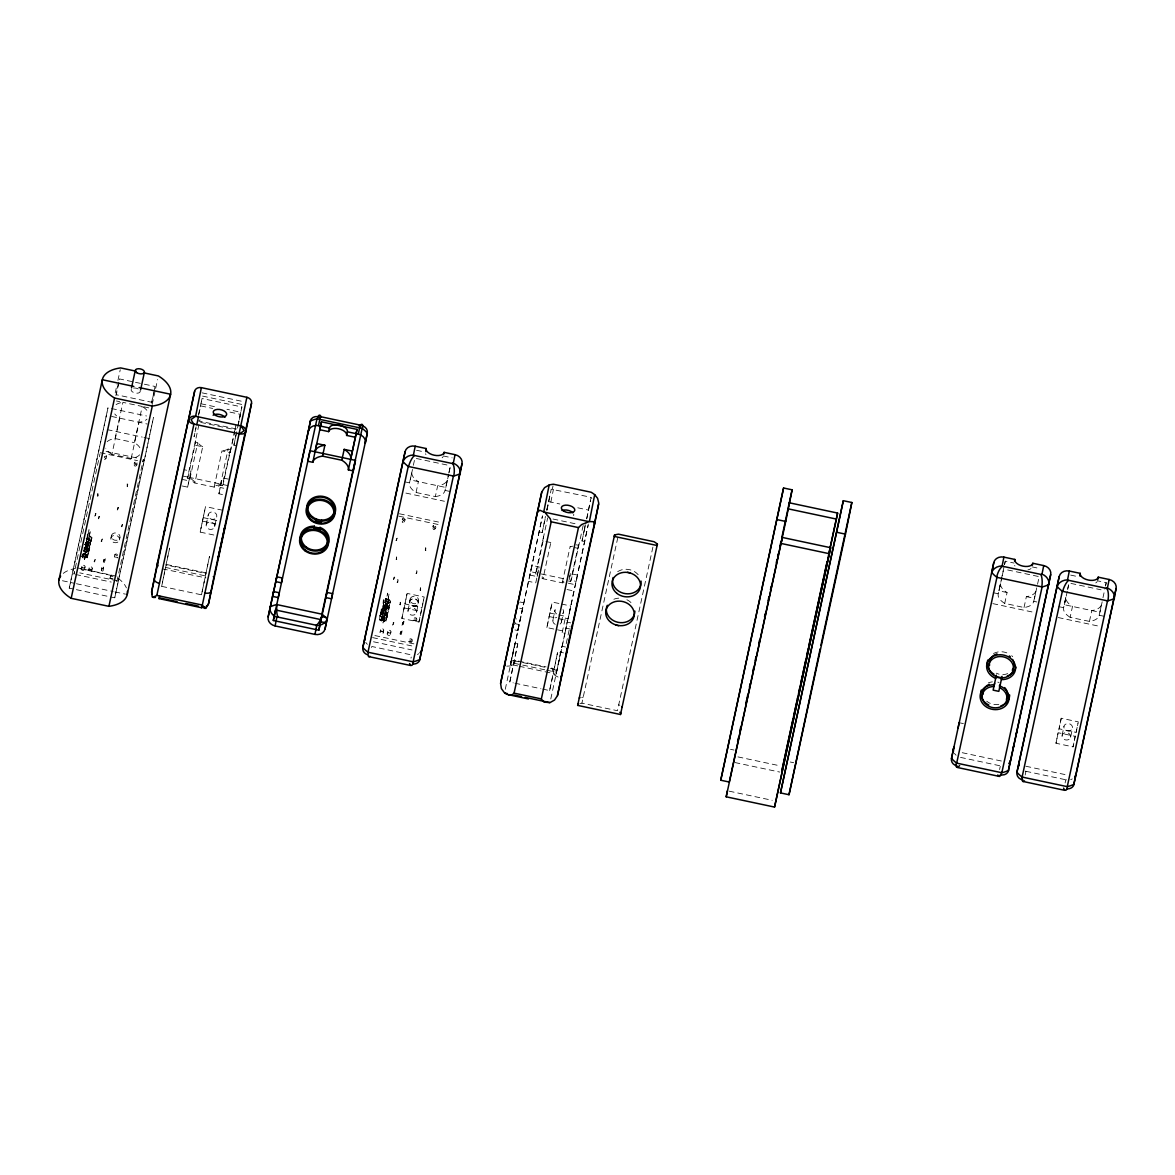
<?xml version="1.0" encoding="UTF-8"?>
<svg xmlns="http://www.w3.org/2000/svg" width="1175" height="1175" viewBox="0 0 1175 1175"><rect width="100%" height="100%" fill="white"/><g stroke="black" fill="none" stroke-linecap="round" stroke-linejoin="round"><path stroke-width="0.75" stroke-dasharray="5 3.75" d="M86.113 543.878C87.978 543.305 86.098 544.892 86.818 543.496M385.003 607.739C384.298 606.285 387.207 608.165 384.768 607.328A1.601 1.351 11.4 0 0 384.298 609.575L384.284 609.693M87.728 535.168C85.79 533.861 89.432 537.078 86.715 537.107M94.764 516.178C97.319 509.465 94.132 517.778 95.616 516.354M95.248 513.769L96.115 513.872M95.322 559.432C92.707 566.159 96.247 556.921 94.455 559.212M94.852 561.768L94 561.547M97.76 493.383C97.657 500.315 97.819 491.943 98.627 493.412M98.333 518.851C100.874 512.153 97.76 520.452 99.185 519.042M98.832 516.53L99.699 516.559M102.401 538.928C99.758 545.714 103.341 536.549 101.535 538.738M112.124 579.216L109.848 578.364L111.17 575.236M110.318 575.823L113.123 576.749M112.976 578.702L109.833 578.1M117.515 554.512C113.534 551.648 113.314 560.622 117.5 557.773M114.886 554.703L117.485 555.702M117.25 510.053C119.791 503.341 116.663 511.654 118.102 510.229M117.75 507.718L118.602 507.747M122.567 524.344C119.968 531.159 123.492 521.627 121.715 524.226M122.097 526.664L121.245 526.459M127.341 486.758C127.664 479.429 127.164 489.314 126.518 486.509M385.033 600.924C387.588 594.227 384.401 602.452 385.885 601.101M385.532 598.589L386.384 598.618M393.419 579.627C396.019 572.945 392.744 581.184 394.271 579.804M393.919 577.292L394.785 577.322M392.626 625.144C395.182 618.461 392.024 626.716 393.478 625.32M397.223 538.135C394.609 544.892 398.149 535.653 396.372 537.915M396.416 556.877C396.283 563.956 396.416 554.541 397.297 557.023M396.753 540.471L395.902 540.25M396.812 559.388L395.975 559.153M397.488 579.818C399.427 578.262 395.652 586.575 398.369 579.921M397.884 582.33L397.003 582.227M400.19 602.232C400.043 609.311 400.249 599.837 401.072 602.378M400.587 604.714L399.75 604.508M412.117 639.802C413.82 644.179 405.067 640.713 409.752 638.671C414.937 638.936 409.84 641.888 408.988 639.141M416.42 570.947C418.315 569.655 414.599 577.659 417.272 571.123M416.787 573.532L415.921 573.429M416.684 618.696C418.388 623.191 409.532 619.387 414.408 617.58C419.475 617.888 414.393 620.723 413.556 618.035M420.371 587.559C420.224 594.491 420.43 586.178 421.238 587.588M425.614 547.697C425.482 554.776 425.614 545.362 426.496 547.829M426.011 550.208L425.174 549.959M86.113 546.008C85.643 544.128 87.714 546.889 85.76 545.626M383.726 602.423L383.094 603.363L383.373 599.72L385.341 598.868L389.131 599.691L388.528 602.76L383.726 602.423L382.918 607.725L385.797 608.195L385.327 609.561L384.607 608.782M103.312 561.885L104.384 562.414L104.898 560.769L105.368 558.14L104.164 557.934L103.327 561.826L105.383 558.36M103.811 559.418L104.898 560.71M104.369 459.308C106.705 460.336 107.63 453.256 104.252 455.063M134.082 464.933C135.287 468.722 139.237 462.832 136.212 461.643C132.863 462.7 133.994 464.551 136.594 464.83M134.582 462.421L135.624 463.758L137.123 462.965M400.102 634.015L401.16 634.544L401.674 632.914L402.158 630.285L400.939 630.079L400.102 633.957L402.158 630.49M404.67 521.891C404.714 519.188 400.073 521.847 403.275 522.816C408.312 521.759 401.953 513.93 402.129 521.406M400.587 631.548L401.688 632.796M402.467 622.97L403.803 621.267L403.245 625.599L402.129 625.746L402.467 622.867L403.568 624.16M435.308 528.721C433.942 527.619 430.403 526.4 434.75 525.063C438.113 526.106 433.531 532.495 432.811 528.133M382.404 608.562L380.832 613.747L383.109 608.283L383.021 605.712M386.428 605.903L385.003 614.026L386.59 615.862L385.885 621.237L387.941 613.512L383.182 613.629L380.715 611.969L379.907 615.685L379.628 620.003L382.228 618.256L382.565 616.699L384.387 617.095L382.991 623L384.387 617.095M380.832 613.747L381.243 609.561L383.549 604.905L383.373 599.72M383.109 608.283L383.549 604.905L381.919 609.428M101.917 541.337L101.05 541.146M126.973 484.129L127.84 484.306M393.126 622.662L393.992 622.838M408.548 641.433L411.647 642.152M413.115 620.312L416.214 621.046M85.232 547.124L84.203 553.117L85.232 547.124L87.053 547.506L85.657 553.41L90.475 536.241L86.656 535.536M86.23 542.542L85.452 547.051L86.686 546.845C83.792 545.229 88.448 547.491 85.452 547.051L86.686 546.845L85.643 546.14L85.467 546.962L86.304 542.498L88.052 542.923L90.475 536.241L91.929 537.798L89.697 544.98L88.507 545.42L89.285 547.212L88.551 551.648L89.256 546.272M384.049 618.637L382.228 618.256L379.628 620.003L380.715 611.969L382.228 618.256L381.552 622.691L382.565 616.699M383.887 610.574L382.874 616.567L383.887 610.574L385.708 610.971L384.313 616.86L389.131 599.691L390.599 601.248L388.367 608.43L387.163 608.87L387.941 610.662L387.207 615.098L387.912 609.722M385.224 604.449L384.196 610.427L385.224 604.449L387.045 604.831L389.248 603.597L390.599 601.248L387.045 604.831L385.635 610.736M105.985 458.544L104.311 457.207M106.47 456.135L104.311 456.605M101.447 570.507C105.368 574.178 102.196 558.712 101.447 570.507L101.946 568.876L103.003 569.449M101.931 568.098L102.989 568.685L103.503 567.04M402.628 518.998L403.642 520.378L405.14 519.585M404.038 621.81L401.982 625.276M433.252 525.871L434.412 527.237L435.793 526.297M83.91 553.249L82.882 559.241L83.91 553.249L85.716 553.645L84.321 559.55L85.716 553.645M87.67 544.436L85.848 544.054L85.511 545.597L87.332 545.978L89.094 536.314M88.992 538.312L87.185 537.93L86.847 539.472L88.668 539.854L90.431 530.189L87.332 545.978M386.34 607.886L384.519 607.504L384.181 609.047L386.002 609.443L387.765 599.779L384.666 615.568L382.844 615.171L387.677 593.169L382.844 615.171M387.662 601.762L389.087 593.639L387.324 603.304L385.503 602.922L385.841 601.38L387.662 601.762L387.324 603.304M86.01 552.118L87.772 542.453L86.01 552.118L84.189 551.721L89.021 529.719L85.511 545.597M91.136 541.513L89.094 542.351L90.607 543.922L89.799 547.638L86.348 550.561L87.919 552.412L87.214 557.773L89.285 550.062L83.381 550.869M385.885 621.237L387.941 613.512L385.855 615.127L386.531 611.822L388.47 611.103L389.278 607.387L387.765 605.801L389.792 604.963M88.507 545.42L89.094 542.351M387.163 608.87L387.765 605.801M384.739 601.982L385.341 598.868M69.237 588.146L107.997 407.798L69.237 588.146L114.753 597.811L153.499 417.478L114.753 597.811M74.436 571.74L73.952 574.149L99.963 453.888M82.441 557.067L82.926 554.659M83.763 550.943L84.248 548.534M85.099 544.818L85.584 542.395M81.427 568.715L81.912 566.306M85.569 557.728A1.601 1.351 11.4 0 0 83.469 556.083A1.601 1.351 11.4 0 0 82.97 558.389A1.601 1.351 11.4 0 0 85.569 557.728L86.054 555.32M86.891 551.604A1.601 1.351 11.4 0 0 84.806 549.959A1.601 1.351 11.4 0 0 84.306 552.25A1.601 1.351 11.4 0 0 86.891 551.604L87.376 549.195M88.228 545.479L88.712 543.07M87.214 557.773L89.285 550.062L87.185 551.677L87.861 548.373M84.556 569.376L85.041 566.967A1.601 1.351 11.4 0 0 82.94 565.322A1.601 1.351 11.4 0 0 82.441 567.613A1.601 1.351 11.4 0 0 81.956 570.037A1.601 1.351 11.4 0 0 84.556 569.376A1.601 1.351 11.4 0 0 82.456 567.731A1.601 1.351 11.4 0 0 85.041 566.967M88.654 570.257L89.138 567.833M91.782 570.918A1.601 1.351 11.4 0 0 89.682 569.273A1.601 1.351 11.4 0 0 89.183 571.564A1.601 1.351 11.4 0 0 91.782 570.918L92.267 568.509A1.601 1.351 11.4 0 0 90.167 566.849A1.601 1.351 11.4 0 0 89.667 569.155A1.601 1.351 11.4 0 0 92.267 568.509M110.935 538.077L111.419 535.668M119.453 539.927A4.362 3.701 11.4 0 0 113.74 535.433A4.362 3.701 11.4 0 0 112.374 541.704A4.362 3.701 11.4 0 0 119.453 539.927L119.938 537.518A4.362 3.701 11.4 0 0 114.225 533.024A4.362 3.701 11.4 0 0 112.859 539.296A4.362 3.701 11.4 0 0 119.938 537.518M144.393 384.21L155.056 386.472L151.869 402.291L116.31 394.741L119.498 378.923L133.715 381.948M142.851 461.775L143.335 459.366L116.545 583.197L117.03 580.788L79.753 572.871M201.483 594.814L209.458 556.553L201.483 594.814L161.665 586.354L165.249 568.553M196.078 426.833L194.066 436.762L195.975 427.994M198.928 414.158L200.587 405.874L212.704 408.459M201.336 402.012L202.041 398.501L241.859 406.961L240.802 412.234L226.951 409.297M182.287 485.995L187.618 487.14L190.982 471.175L183.873 469.662M189.469 478.71L190.982 471.175M213.821 535.007L200.176 532.099L205.522 506.616L222.589 510.229M200.176 532.099L205.522 506.616M206.198 524.828L208.225 514.753M222.472 494.543L218.917 493.779L220.18 487.478L227.289 488.991M220.753 485.348L222.281 477.828L229.389 479.327M214.731 526.635A4.362 3.701 11.4 0 0 209.003 522.141A4.362 3.701 11.4 0 0 207.652 528.412A4.362 3.701 11.4 0 0 214.731 526.635L216.758 516.574A4.362 3.701 11.4 0 0 211.03 512.08A4.362 3.701 11.4 0 0 209.679 518.337A4.362 3.701 11.4 0 0 216.758 516.574M214.144 487.096L221.987 450.892L230.124 452.625L230.976 448.395A18.168 9.606 12.2 0 1 230.3 449.526L222.457 485.716L220.298 485.26A18.168 9.606 12.2 0 1 214.144 487.096L194.859 482.998A18.168 9.606 12.2 0 1 189.924 478.798L187.765 478.343A18.168 9.606 12.2 0 1 187.648 477.05L200 419.681M236.733 445.824L233.898 445.222L236.234 433.648M238.07 425.923L240.405 414.334L228.288 411.764M371.608 647.543L371.829 646.485L411.647 654.945A8.724 7.402 11.4 0 0 412.425 655.077M382.228 618.256L380.436 615.612L382.037 614.319L382.712 611.015L381.243 609.561M381.097 620.518L381.596 618.109M382.433 614.393L382.918 611.984M383.755 608.268L384.24 605.859M380.098 632.165L380.582 629.756M384.225 621.193A1.601 1.351 11.4 0 0 382.139 619.533A1.601 1.351 11.4 0 0 381.64 621.839A1.601 1.351 11.4 0 0 384.225 621.193L384.724 618.77A1.601 1.351 11.4 0 0 382.624 617.125A1.601 1.351 11.4 0 0 382.125 619.431A1.601 1.351 11.4 0 0 384.724 618.77M385.562 615.054L386.046 612.645A1.601 1.351 11.4 0 0 383.946 611A1.601 1.351 11.4 0 0 383.447 613.291A1.601 1.351 11.4 0 0 382.962 615.715A1.601 1.351 11.4 0 0 385.562 615.054A1.601 1.351 11.4 0 0 383.461 613.409A1.601 1.351 11.4 0 0 386.046 612.645M384.622 609.913L385.341 610.31L384.107 610.501L385.356 610.295L384.313 609.59A1.601 1.351 11.4 0 0 386.883 608.929L387.368 606.52A1.601 1.351 11.4 0 0 385.282 604.875A1.601 1.351 11.4 0 0 384.783 607.167A1.601 1.351 11.4 0 0 387.368 606.52M383.226 632.826A1.601 1.351 11.4 0 0 381.126 631.181A1.601 1.351 11.4 0 0 380.627 633.487A1.601 1.351 11.4 0 0 383.226 632.826L383.711 630.417A1.601 1.351 11.4 0 0 381.611 628.772A1.601 1.351 11.4 0 0 381.111 631.078A1.601 1.351 11.4 0 0 383.711 630.417M387.309 633.707L387.809 631.298M390.438 634.368L390.937 631.959A1.601 1.351 11.4 0 0 388.837 630.314A1.601 1.351 11.4 0 0 388.337 632.605A1.601 1.351 11.4 0 0 387.853 635.014A1.601 1.351 11.4 0 0 390.438 634.368A1.601 1.351 11.4 0 0 388.352 632.723A1.601 1.351 11.4 0 0 390.937 631.959M421.37 610.794L418.932 622.045L401.865 618.432L407.123 593.404L424.19 597.032L422.075 607.578L405.008 603.95L407.123 593.404M408.004 610.589L409.825 601.556M418.124 603.377A4.362 3.701 11.4 0 0 412.396 598.883A4.362 3.701 11.4 0 0 411.044 605.154A4.362 3.701 11.4 0 0 418.124 603.377L418.608 600.968A4.362 3.701 11.4 0 0 412.88 596.474A4.362 3.701 11.4 0 0 411.529 602.746A4.362 3.701 11.4 0 0 418.608 600.968M416.538 612.395A4.362 3.701 11.4 0 0 410.824 607.901A4.362 3.701 11.4 0 0 409.458 614.173A4.362 3.701 11.4 0 0 416.538 612.395L418.359 603.363A4.362 3.701 11.4 0 0 412.645 598.868A4.362 3.701 11.4 0 0 411.279 605.14A4.362 3.701 11.4 0 0 418.359 603.363M411 658.132L411.221 657.075M416.053 492.487L418.403 481.633A18.168 9.606 12.2 0 1 411.867 471.998L410.266 479.914L445.824 487.463L447.411 479.547A18.168 9.606 12.2 0 1 437.688 485.73L435.337 496.584L416.053 492.487A18.168 9.606 12.2 0 1 409.502 482.852L404.538 481.794M418.932 622.045L424.19 597.032M505.265 689.299L542.483 515.869L530.733 571.726L535.785 572.798A18.168 9.606 12.2 0 0 535.903 574.09L538.062 574.56M544.745 669.779L510.728 662.553L511.022 661.128A34.898 18.433 12.2 0 1 515.223 660.365L546.096 666.915M513.446 665.226L510.611 664.609L514.914 643.239L517.764 643.856L509.788 682.117L513.255 682.851M514.929 629.932L517.764 630.534L518.983 624.512L515.384 623.749L516.471 618.726M520.084 602.026L523.683 602.79L522.478 608.812L519.629 608.209M510.611 664.609L532.011 565.41L539.119 566.923L537.151 576.455M530.733 571.726L532.011 565.41M509.788 682.117L517.764 643.856M539.354 531.908L542.204 532.51L545.45 516.413M547.021 510.082L551.222 489.211L590.085 497.069L591.892 498.229M542.703 540.823L543.628 536.608A18.168 9.606 12.2 0 0 543.746 537.9L535.903 574.09M550.855 502.077L553.44 489.285M556.113 674.288L560.431 652.918L557.582 652.316L553.278 673.686L556.113 674.288L564.999 633.266L562.164 632.664L562.517 630.872L546.874 627.553L552.235 602.055L558.962 603.48M546.874 627.553L552.235 602.055M552.896 620.283L554.938 610.207M569.126 579.877L570.081 575.148M561.43 622.089L563.471 612.013M542.688 689.093L549.606 690.577L557.582 652.316M558.698 614.922L565.66 616.39L565.293 618.182L568.142 618.784L588.117 525.475M584.871 541.572L582.022 540.97L585.268 524.873M586.839 518.542L591.04 497.671M550.781 698.978L588.337 524.006M564.999 633.266L567.584 620.459L557.493 618.314M568.142 618.784L570.727 605.992L560.637 603.847M1007.078 592.538L998.956 590.819L1000.542 582.903A18.168 9.606 12.2 0 0 1007.078 592.538L1004.728 603.407L1024.027 607.504A18.168 9.606 12.2 0 0 1033.75 601.321L1038.729 602.378M1004.61 564.352L1005.257 561.195L1014.04 563.06M999.587 769.581L1000.233 766.379M1025.173 775.03L1025.937 771.299A8.724 7.402 11.4 0 1 1025.173 771.108M1089.445 621.413L1091.795 610.559A18.168 9.606 12.2 0 0 1101.518 604.376L1099.932 612.293L1064.374 604.728L1065.96 596.827A18.168 9.606 12.2 0 0 1072.496 606.462L1070.146 617.316L1089.445 621.413A18.168 9.606 12.2 0 0 1099.168 615.245L1104.148 616.302M1055.973 743.246L1058.102 732.715L1075.169 736.328L1073.039 746.874L1055.973 743.246L1061.231 718.233L1078.297 721.861L1073.039 746.874M1061.231 718.233L1059.101 728.779L1076.168 732.407L1077.945 723.609M1062.112 735.418L1063.933 726.37M1070.645 737.224A4.362 3.701 11.4 0 0 1064.917 732.73A4.362 3.701 11.4 0 0 1063.566 739.002A4.362 3.701 11.4 0 0 1070.645 737.224L1072.467 728.192A4.362 3.701 11.4 0 0 1066.738 723.697A4.362 3.701 11.4 0 0 1065.387 729.969A4.362 3.701 11.4 0 0 1072.467 728.192M1065.108 782.961L1065.754 779.759A8.724 7.402 11.4 0 0 1066.533 779.906M1105.587 585.826L1106.218 582.668L1097.435 580.803M88.478 553.778L86.539 554.497L85.878 557.64L82.074 556.877L82.72 553.778M86.539 554.497L85.878 557.64L86.891 557.2M385.547 620.664L380.744 620.327L381.376 617.227L379.907 615.685M115.209 392.949L117.148 384.005M117.926 380.436L120.247 369.699M115.884 395.623L118.778 382.257M85.775 545.523L85.995 544.51L87.141 544.745L86.656 546.096L85.79 545.832M87.493 543.129L86.392 543.276M107.116 441.712A18.168 9.606 12.2 0 1 115.077 438.554L122.92 402.364L142.219 406.462L134.376 442.652A18.168 9.606 12.2 0 1 140.706 449.423M139.605 454.843A18.168 9.606 12.2 0 1 131.189 458.47L111.889 454.373L119.732 418.183A18.168 9.606 12.2 0 1 114.783 413.967M131.189 458.47L139.032 422.28A18.168 9.606 12.2 0 0 146.993 419.137M151.428 403.187L155.056 386.472M152.177 404.538L155.276 390.232M155.658 388.455L157.597 379.51M198.384 415.392L202.041 398.501M161.665 586.354L169.626 548.093L165.969 564.984L205.787 573.444M187.765 478.343L195.608 442.153A18.168 9.606 12.2 0 1 195.491 440.845L194.565 445.075L202.702 446.794L194.859 482.998M187.618 487.14L189.718 477.476L221.003 484.129M189.924 478.798L197.767 442.608L195.608 442.153M220.298 485.26L228.141 449.056L230.3 449.526M218.917 493.779L222.281 477.828M222.457 485.716A18.168 9.606 12.2 0 0 223.059 484.57L235.94 425.468L235.088 429.697L199.53 422.148M230.124 452.625L234.706 431.475M237.879 425.747L241.859 406.961M233.898 445.222L240.405 414.334M409.502 482.852L413.159 466.548M413.306 465.315L414.966 458.191L446.97 464.992M384.445 608.973L384.666 607.96M385.136 606.359L386.149 606.579M385.503 609.047L384.504 608.679L385.15 609.502M384.666 615.568L386.531 611.822M401.865 618.432L405.008 603.95M435.337 496.584A18.168 9.606 12.2 0 0 445.061 490.416L448.498 474.538M448.865 472.864L450.319 466.196M445.824 487.463L448.718 474.098M449.085 472.423L450.524 465.741M510.728 662.553L514.914 643.239M517.764 630.534L523.683 602.79M546.874 509.451L550.164 494.249M546.816 510.405L548.725 501.637L559.829 503.987M542.204 532.51L545.244 518.469M506.733 666.181L509.979 665.946A34.898 18.433 12.2 0 1 514.18 665.182L515.223 660.365M552.338 489.05L553.043 485.833M535.785 572.798L547.668 517.896M537.372 574.972L539.119 566.923M536.799 578.056L535.756 582.888L528.647 581.375M564.015 582.565A18.168 9.606 12.2 0 1 562.282 582.844L542.982 578.746L550.825 542.556A18.168 9.606 12.2 0 1 549.342 541.587M562.282 582.844L570.125 546.654A18.168 9.606 12.2 0 0 572.695 546.184M569.713 576.793L570.404 573.576M568.421 581.008L570.58 581.463L578.423 545.273A18.168 9.606 12.2 0 0 579.04 544.128L578.247 548.373L570.125 546.654M570.58 581.463A18.168 9.606 12.2 0 0 571.197 580.318L583.696 522.978M558.081 677.064L555.599 675.713A34.898 18.433 12.2 0 0 551.912 673.202L552.97 668.384L547.814 667.283M584.357 529.396L585.121 525.886M586.633 518.865L590.511 500.3M549.606 690.577L553.278 673.686M562.164 632.664L565.66 616.39M582.022 540.97L586.207 521.671M566.232 643.562L569.963 626.319M580.142 703.472A33.179 17.537 12.2 0 1 581.919 703.164L618.153 535.962M652.903 547.095L617.448 710.713L581.919 703.164M1004.728 603.407A18.168 9.606 12.2 0 1 998.192 593.772L1004.17 566.203M1004.522 564.529L1005.257 561.195M998.956 590.819L1001.849 577.454M1002.216 575.779L1003.656 569.097M1024.027 607.504L1026.377 596.636A18.168 9.606 12.2 0 0 1036.1 590.467L1034.514 598.369L1026.377 596.636M1033.75 601.321L1039.214 576.661L1007.21 569.86M1070.146 617.316A18.168 9.606 12.2 0 1 1063.61 607.681L1065.96 596.827M1067.781 588.469L1068.501 585.135M1064.374 604.728L1067.267 591.377M1067.634 589.703L1069.074 583.02L1101.078 589.821M1099.168 615.245L1102.826 598.927M1102.973 597.693L1105.146 587.676M1105.499 586.002L1106.218 582.668M84.189 551.721L86.362 541.969M409.59 601.527L410.09 599.118M86.979 547.286L88.052 542.923M114.416 556.994L117.515 557.332M91.929 537.798L89.697 544.98L91.929 537.798L88.375 541.381L86.553 540.999M389.454 604.714L388.367 608.43L390.599 601.248M88.551 551.648L89.799 547.638M387.207 615.098L388.47 611.103M97.275 495.791L98.142 495.821M419.886 589.982L420.753 589.997M89.285 547.212L90.607 543.922M387.941 610.662L389.278 607.387M86.656 545.978L85.848 545.229L86.48 546.052M387.045 604.831L388.528 602.76M80.972 556.539L83.572 554.806L85.393 555.188M383.182 613.629L382.037 614.319L382.712 611.015L383.182 613.629L381.067 614.687M88.375 541.381L90.578 540.148L90.798 541.264M87.244 551.442L88.213 551.075M385.899 614.892L386.869 614.525M387.133 617.227L381.376 617.227M384.137 610.413L385.121 610.251M84.262 544.275L87.141 544.745M382.918 607.725L385.679 608.738M86.069 538.532L89.873 539.31M1032.032 566.879L1039.053 568.377M1070.675 575.104L1077.695 576.602M202.071 392.847L244.092 401.762M202.57 396.093L242.388 404.553M135.492 382.316L142.616 383.828M200.984 403.774L214.834 406.712M416.567 450.289L423.587 451.773M443.342 455.973L452.125 457.839M116.413 400.983L119.674 401.674M143.849 406.814L150.341 408.195M197.327 420.665L237.144 429.125M993.213 592.714L998.192 593.772M1058.631 606.623L1063.61 607.681M111.493 408.548L146.508 415.979M577.777 507.806L588.543 510.097M992.846 603.627L1034.852 612.542M111.61 416.449L147.154 424.013M1058.264 617.551L1098.522 626.099M445.061 490.416L450.04 491.473M552.999 519.027L577.88 524.314M107.248 429.639L142.248 437.071M143.996 437.452L149.254 438.554M405.904 493.089L444.414 501.27M115.077 438.554L134.376 442.652M576.264 544.818L578.423 545.273M545.949 541.513L550.825 542.556M106.073 451.45L138.018 458.235M399.412 513.769L440.228 522.434M100.257 452.728L137.519 460.644M398.913 516.178L439.744 524.843M182.61 475.978L187.648 477.05M223.059 484.57L228.112 485.642M181.787 479.312L188.896 480.825M572.181 573.943L577.512 575.089L576.249 581.39L571.197 580.318M541.322 573.973L565.66 579.143M529.91 575.06L535.242 576.191M568.318 583.226L575.427 584.739M567.04 589.527L574.149 591.04M203.304 517.632L220.371 521.245M202.394 521.083L217.742 524.344M550.018 613.071L556.965 614.554M549.092 616.537L555.819 617.962M570.712 622.882L567.114 622.104L565.895 628.14L570.154 629.036M959.138 722.698L963.397 723.609M403.994 607.886L421.061 611.514M384.886 605.992L386.707 606.373M565.483 646.999L561.885 646.235L560.666 652.272L563.515 652.874M166.718 564.529L206.976 573.077M84.894 548.666L86.715 549.063M383.564 612.116L385.385 612.513M165.455 567.408L205.272 575.867M162.473 568.862L205.933 577.909M962.222 752.705L1002.481 761.253M1025.878 766.247L1067.899 775.177M76.992 567.789L118.998 576.719M514.107 660.732L548.725 668.09M550.458 668.457L553.924 669.192M80.678 568.92L113.27 575.838M960.518 757.39L1000.336 765.85M1025.937 771.299L1065.754 779.759M546.478 670.147L556.245 672.217L556.524 670.793A34.898 18.433 12.2 0 0 552.97 668.384M374.869 635.558L413.923 643.856M514.18 665.182L517.617 665.917M519.335 666.284L551.912 673.202M75.729 574.516L111.214 582.066M372.607 637.599L413.438 646.265M373.532 641.785L412.043 649.966M62.451 580.744L74.701 583.358M76.448 583.725L113.211 591.539M114.959 591.906L125.461 594.139M514.988 683.218L540.955 688.726M730.527 749.312L733.949 750.047M790.261 762.002L793.683 762.737M737.973 756.906L779.157 765.645M734.962 762.546L779.73 772.063M729.19 791.172L772.181 800.293M83.983 554.057L86.509 554.615M381.361 613.365L382.095 614.084M380.024 619.489L380.759 620.209M84.057 547.565L84.527 550.179M386.59 615.862L386.678 616.846M87.919 552.412L88.022 553.396M384.915 607.798L384.901 607.299A1.601 1.351 11.4 0 1 386.883 608.929M1031.033 568.494A9.194 4.862 12.2 0 1 1027.949 569.875M1014.98 565.983A9.194 4.862 12.2 0 1 1014.598 565.454M956.098 755.217A8.724 7.402 11.4 0 1 954.467 753.307M993.492 653.491A14.541 12.338 11.4 0 1 1008.121 653.388M1011.675 655.709A14.541 12.338 11.4 0 1 1012.688 656.693M988.263 682.925A14.541 12.338 11.4 0 1 992.39 681.867M997.81 682.132A14.541 12.338 11.4 0 1 999.073 682.455M998.853 704.339A12.47 10.59 11.4 0 1 986.692 701.196M1007.695 673.613A12.47 10.59 11.4 0 1 996.224 673.172M1097.156 581.566A9.194 4.862 12.2 0 1 1095.761 582.918M1072.246 778.922A8.724 7.402 11.4 0 1 1070.675 779.583M443.048 456.737A9.194 4.862 12.2 0 1 442.123 457.78M425.952 454.607A9.194 4.862 12.2 0 1 425.512 453.756M418.858 653.667A8.724 7.402 11.4 0 1 417.375 654.46M367.408 644.311A8.724 7.402 11.4 0 1 365.777 642.402M220.562 484.056A18.168 9.606 12.2 0 1 214.408 485.892M195.123 481.794A18.168 9.606 12.2 0 1 190.188 477.593M228.141 449.056A18.168 9.606 12.2 0 1 221.987 450.892M202.702 446.794A18.168 9.606 12.2 0 1 197.767 442.608M83.689 553.763A1.601 1.351 11.4 0 1 85.937 554.497A1.601 1.351 11.4 0 1 85.011 556.304A1.601 1.351 11.4 0 1 82.94 555.232M85.158 547.579A1.601 1.351 11.4 0 1 87.405 548.901A1.601 1.351 11.4 0 1 85.276 550.12A1.601 1.351 11.4 0 1 84.644 547.888M86.642 541.411A1.601 1.351 11.4 0 1 88.742 542.762A1.601 1.351 11.4 0 1 86.759 544.04A1.601 1.351 11.4 0 1 85.775 541.969M85.217 544.495A1.601 1.351 11.4 0 1 87.655 544.128A1.601 1.351 11.4 0 1 87.626 546.287A1.601 1.351 11.4 0 1 85.202 545.611M140.089 390.614A4.656 2.453 12.2 0 1 135.639 393.096A4.656 2.453 12.2 0 1 131.292 389.219M133.597 388.058A4.656 2.453 12.2 0 1 138.209 388.91M116.09 404.626A18.168 9.606 12.2 0 1 121.906 402.511M143.086 407.005A18.168 9.606 12.2 0 1 148.314 412.601M111.889 454.373A18.168 9.606 12.2 0 1 105.809 448.233M63.244 573.385A34.898 18.433 12.2 0 1 75.332 568.48M118.176 578.335A34.898 18.433 12.2 0 1 126.386 587.867M581.698 697.407A33.179 17.537 12.2 0 1 583.226 697.142M618.755 704.692A33.179 17.537 12.2 0 1 619.842 705.411M613.879 599.235A14.35 12.191 11.4 0 1 620.635 598.163M626.877 599.749A14.35 12.191 11.4 0 1 632.268 603.994M617.683 571.652A14.35 12.191 11.4 0 1 639.303 576.249M542.982 578.746A18.168 9.606 12.2 0 1 541.851 578.027M563.853 581.434A18.168 9.606 12.2 0 1 562.546 581.64M543.247 577.542A18.168 9.606 12.2 0 1 542.116 576.822M573.679 514.151A6.859 3.628 12.2 0 1 573.606 515.619M560.974 619.607A4.362 3.701 11.4 0 1 559.623 624.38M555.232 624.41A4.362 3.701 11.4 0 1 556.744 617.448M563.001 609.531A4.362 3.701 11.4 0 1 562.634 613.57M556.539 613.908A4.362 3.701 11.4 0 1 557.934 607.475M385.165 618.065L384.548 621.09L385.194 617.947"/><path stroke-width="1.5" d="M543.908 512.05L589.057 521.641L581.654 524.549L578.467 527.59L551.192 521.788L550.238 518.733L546.272 514.092M578.467 527.59L541.337 698.993L543.996 702.092L549.856 702.606L525.078 697.348M152.251 597.091L151.648 591.774L157.523 562.575L194.639 391.26A5.816 4.935 11.4 0 1 201.38 387.647L246.882 397.312L201.748 607.769L159.095 598.604L159.242 597.84L177.014 601.615M201.748 607.739L201.909 606.902A5.816 4.935 11.4 0 0 204.641 606.917M507.306 694.396L507.365 693.588L504.707 693.015A14.085 11.251 -78.6 0 0 507.203 694.381L508.437 694.704M594.697 494.66L597.576 498.317L598.751 503.062L594.609 524.153L593.639 521.7L589.395 521.568L594.697 494.66A34.898 18.433 12.2 0 0 591.128 492.237L553.396 484.218A34.898 18.433 12.2 0 0 549.18 484.981L544.583 487.625L541.778 491.958L500.594 683.38L501.387 688.609L504.545 692.898M163.957 533.567L165.161 527.546M168.657 511.859L169.876 505.837M194.639 391.26L151.751 591.201A5.816 4.935 11.4 0 0 152.104 594.036M201.38 387.647L195.608 416.273A5.816 4.935 11.4 0 0 188.867 419.886A5.816 3.07 12.2 0 0 193.948 424.102L239.465 433.781A5.816 3.07 12.2 0 0 245.751 431.974L251.523 403.348A5.816 4.935 11.4 0 0 246.882 397.312M214.07 576.367L208.518 603.774L205.831 608.444M219.446 551.692L218.227 557.728L224.675 527.575L223.749 532.084M268.15 616.875L310.42 421.105A34.898 18.433 12.2 0 1 317 418.785L362.164 428.376A34.898 18.433 12.2 0 1 367.305 433.178L365.293 443.181A8.724 7.402 11.4 0 0 358.331 434.118L347.418 431.812A9.194 4.862 12.2 0 0 339.384 425.13A9.194 4.862 12.2 0 0 329.426 427.979L318.513 425.658A8.724 7.402 11.4 0 0 308.408 431.093L268.15 616.875A8.724 7.402 11.4 0 0 275.112 625.937L314.944 634.397A8.724 7.402 11.4 0 0 325.034 628.963L367.305 433.178A8.886 7.358 -25 0 0 360.064 425.512A26.173 13.836 12.2 0 0 359.315 424.909L321.157 416.802A26.173 13.836 12.2 0 0 320.232 417.14L318.513 425.658M308.408 431.093L310.42 421.105M355.452 460.38L353.337 470.925L348.358 469.868A18.168 9.606 12.2 0 0 341.822 460.233L322.523 456.135A18.168 9.606 12.2 0 0 312.8 462.304L307.821 461.246L309.95 450.715L355.452 460.38L318.836 630.167L273.32 620.503L275.449 609.957L320.951 619.622M275.112 625.937L276.83 617.404A26.173 13.836 12.2 0 1 277.77 617.066L315.928 625.173A26.173 13.836 12.2 0 1 316.662 625.864L314.944 634.397M355.408 437.291L357.009 429.389L321.451 421.825L319.85 429.742L328.633 431.607A9.194 4.862 12.2 0 1 338.591 428.758A9.194 4.862 12.2 0 1 346.625 435.426L355.408 437.291L348.358 469.868M313.857 528.691L314.063 527.722A14.541 12.338 11.4 0 1 319.762 528.926L319.541 529.896A13.395 11.368 11.4 0 0 313.857 528.691L314.371 526.209A14.541 12.338 11.4 0 0 301.387 542.85A14.541 12.338 11.4 0 0 325.005 547.858A14.541 12.338 11.4 0 0 320.055 527.413L319.85 528.383M315.458 521.318L315.957 518.895L315.752 519.82A14.541 12.338 11.4 0 1 310.802 499.375A14.541 12.338 11.4 0 1 334.434 504.398A14.541 12.338 11.4 0 1 321.451 521.024L321.642 520.114L321.142 522.537A14.541 12.338 11.4 0 1 315.458 521.318L315.649 520.408A13.454 11.427 11.4 0 0 321.348 521.612L321.142 522.537M319.541 529.896L320.055 527.413M357.009 429.389L350.708 459.014A18.168 9.606 12.2 0 0 344.172 449.364L341.822 460.233M318.836 630.167L321.671 616.537L327.355 617.756L325.034 628.963M358.331 434.118L360.049 425.6M405.111 451.641L362.855 647.425A34.898 18.433 12.2 0 0 367.995 652.228L413.145 661.819A34.898 18.433 12.2 0 0 419.739 659.498L462.01 463.728A8.724 7.402 11.4 0 0 455.033 454.666L444.121 452.346A9.194 4.862 12.2 0 1 434.163 455.21A9.194 4.862 12.2 0 1 426.128 448.527L415.216 446.206A8.724 7.402 11.4 0 0 405.111 451.641L362.855 647.425A8.886 7.358 -25 0 0 367.158 654.607M415.216 446.206L413.497 454.725A26.173 13.836 12.2 0 0 414.232 455.43L452.39 463.538A26.173 13.836 12.2 0 0 453.315 463.185L455.033 454.666M419.739 659.498L462.01 463.728M500.594 683.38L541.748 492.046M512.08 629.33L512.99 624.792L514.004 624.307M549.18 484.981L543.746 511.933L539.824 510.229L537.739 511.992M550.047 702.562L554.527 700.05L557.435 695.703L572.284 624.571M566.35 653.476L566.952 648.571M594.609 524.109L557.493 695.468M598.648 504.134L572.886 623.044M577.659 705.397L614.554 534.992A33.179 17.537 12.2 0 1 618.535 534.17L654.064 541.719A33.179 17.537 12.2 0 1 657.398 544.084L620.503 714.503L577.659 705.397L577.938 703.972A33.179 17.537 12.2 0 1 578.673 703.796M614.554 534.992L614.275 536.417L657.119 545.508L657.398 544.084M620.503 714.503L620.782 713.078A33.179 17.537 12.2 0 0 619.798 712.314M720.745 780.229L783.578 488.007L792.112 489.813L785.737 521.45L729.278 782.036L720.745 780.229L783.578 488.007M726.194 796.812L782.286 537.43L830.652 547.712L774.545 807.078L726.194 796.812L727.398 790.79M782.286 537.43L781.081 543.452L829.433 553.733M781.874 537.357L789.277 502.782L837.628 513.064L827.92 558.331M774.545 807.078L830.652 547.712M781.83 770.932L782.741 766.408M780.479 792.919L843.312 500.697L851.846 502.503L845.471 534.14L789.013 794.726L780.479 792.919L843.312 500.697M789.013 794.726L820.135 648.864M951.53 758.33L993.8 562.546A8.724 7.402 11.4 0 1 1003.905 557.126L1014.818 559.432A9.194 4.862 12.2 0 0 1022.852 566.115A9.194 4.862 12.2 0 0 1032.81 563.266L1043.723 565.586A8.724 7.402 11.4 0 1 1050.685 574.634L1008.429 770.418A34.898 18.433 12.2 0 1 1001.834 772.739L956.685 763.133A34.898 18.433 12.2 0 1 951.53 758.33L953.909 746.83M958.095 727.868L959.138 722.698M1048.673 584.621A34.898 18.433 12.2 0 1 1042.093 586.942L996.929 577.351A34.898 18.433 12.2 0 1 991.788 572.533L993.8 562.546M1003.905 557.126L1002.187 565.645A26.173 13.836 12.2 0 0 1002.907 566.335L1041.079 574.443A26.173 13.836 12.2 0 0 1042.005 574.105L1043.723 565.586M994.226 685.025L993.918 686.523A12.47 10.59 11.4 0 0 983.269 700.917A12.47 10.59 11.4 0 0 1003.377 705.176A12.47 10.59 11.4 0 0 999.617 687.727L999.91 686.229A12.47 10.59 11.4 0 0 999.249 685.965M994.608 683.277L994.3 684.775A14.541 12.338 11.4 0 0 981.316 701.416A14.541 12.338 11.4 0 0 1004.933 706.439A14.541 12.338 11.4 0 0 999.984 685.994L1000.292 684.482M996.371 675.14L996.062 676.653A12.47 10.59 11.4 0 1 992.302 659.204A12.47 10.59 11.4 0 1 1012.409 663.464A12.47 10.59 11.4 0 1 1001.746 677.857L1002.055 676.345M1008.429 770.418L1050.685 574.634M1012.982 749.151L1013.966 744.318M1016.184 734.39L1017.153 729.543M1059.218 576.47L1016.948 772.239A34.898 18.433 12.2 0 0 1022.103 777.057L1067.253 786.648A34.898 18.433 12.2 0 0 1073.847 784.327L1116.103 588.543A8.724 7.402 11.4 0 0 1109.141 579.495L1098.228 577.175A9.194 4.862 12.2 0 1 1088.27 580.039A9.194 4.862 12.2 0 1 1080.236 573.356L1069.323 571.035A8.724 7.402 11.4 0 0 1059.218 576.47L1016.948 772.239A8.886 7.358 -25 0 0 1022.823 779.818M1069.323 571.035L1067.605 579.554A26.173 13.836 12.2 0 0 1068.325 580.259L1106.483 588.367A26.173 13.836 12.2 0 0 1107.423 588.014L1109.141 579.495M1073.847 784.327L1116.103 588.543M198.325 417.507L196.798 424.704M546.39 513.548L546.36 513.651A14.085 5.64 53.9 0 0 543.834 511.624M551.192 521.788L514.062 693.177L512.212 694.719L508.628 694.748M504.633 663.39L505.265 665.652M58.941 580.009L102.328 379.731L133.833 386.428M127.341 591.348A34.898 18.433 12.2 0 1 108.908 606.329L71.176 598.31L114.562 398.046A34.898 18.433 12.2 0 1 120.628 367.922L136.065 371.197M131.512 387.882L135.316 370.345M140.618 389.821L144.407 372.269M108.908 606.329L152.295 406.065A34.898 18.433 12.2 0 0 158.375 375.941L144.643 373.018M127.208 594.506L170.595 394.242L139.091 387.544M152.647 597.062A10.399 3.936 -37.6 0 0 156.833 595.402L193.948 424.102A10.399 3.833 61.8 0 1 191.084 419.519L195.608 416.273L241.11 425.938L244.062 430.637A10.399 3.936 -37.6 0 1 239.465 433.751M159.683 596.019L159.08 598.692M214.408 574.663L251.523 403.348M273.32 620.503L317 418.785M312.8 462.304L321.451 421.825M322.523 456.135L324.873 445.266L316.751 443.548L315.15 451.45A18.168 9.606 12.2 0 1 324.873 445.266M328.633 431.607L329.426 427.979M314.166 527.178L314.371 526.209M346.625 435.426L347.418 431.812M327.061 618.975A34.898 18.433 12.2 0 0 321.906 614.158L362.164 428.376M367.995 652.228L408.254 466.446A34.898 18.433 12.2 0 1 403.098 461.628M425.688 450.568L426.128 448.527M425.952 451.714L426.29 450.128M443.724 454.167L444.121 452.346M413.145 661.819L453.403 476.037A34.898 18.433 12.2 0 0 459.983 473.716M758.742 643.738L759.52 640.169M764.543 616.978L765.307 613.409M737.592 741.484L738.355 737.915M739.912 730.777L740.676 727.207M745.714 704.001L746.477 700.432M747.094 697.935L747.858 694.366M749.415 687.228L750.179 683.659M752.881 671.175L753.66 667.606M755.202 660.467L755.98 656.898M768.142 600.484L768.905 596.915M770.462 589.762L771.226 586.193M776.249 563.001L777.027 559.432M777.63 556.979L778.393 553.41M779.95 546.287L780.714 542.718M788.631 505.882L792.112 489.813M783.123 764.631L797.825 696.834M798.589 693.265L800.131 686.127M800.909 682.558L802.452 675.419M803.23 671.85L805.933 659.366M806.711 655.797L808.253 648.659M809.032 645.09L827.2 561.239M829.124 552.309L837.628 513.064M781.918 770.653L793.125 718.909M793.903 715.34L796.606 702.856M797.37 699.287L823.66 577.968M824.439 574.399L827.141 561.9M820.914 645.295L851.846 502.503M956.685 763.133L996.929 577.351M1014.48 561.018L1014.818 559.432M1032.414 565.072L1032.81 563.266M1001.834 772.739L1042.093 586.942M1022.103 777.057L1062.347 591.275A34.898 18.433 12.2 0 1 1057.206 586.457A8.886 6.8 -19.7 0 1 1067.502 579.936M1079.84 575.163L1080.236 573.356M1080.104 576.323L1080.398 574.957M1097.641 579.892L1098.228 577.175M1067.253 786.648L1107.511 600.866A34.898 18.433 12.2 0 0 1114.091 598.545M561.518 675.478L561.136 676.447M514.062 693.133L541.352 698.905M517.705 603.069L518.704 602.599M155.467 597.443L153.205 597.458M627.45 572.298L630.226 572.901M618.696 625.673L616.008 625.1M204.891 608.43L201.983 606.961M788.058 508.819L836.424 519.086M777.204 519.644L785.737 521.45M836.938 532.334L845.471 534.14M1062.347 591.275L1107.511 600.866M114.562 398.046L152.295 406.065M344.172 449.364L352.294 451.097M408.254 466.446L453.403 476.037M321.906 614.158L276.757 604.567A34.898 18.433 12.2 0 0 270.162 606.887M320.628 621.707L326.312 622.912M156.833 595.417L202.35 605.081A10.399 3.833 61.8 0 0 205.463 608.268M185.9 603.495L198.355 606.138M999.367 776.411L957.346 767.481M1064.785 790.334L1022.764 781.404M368.656 656.575L410.677 665.505M514.444 695.086L521.524 696.599M508.731 694.763L528.456 698.963M953.571 751.133A8.724 7.402 11.4 0 1 953.542 748.328M1001.629 772.269A8.989 2.717 -89.2 0 1 997.81 774.942M1041.006 574.795A8.989 2.717 -89.2 0 1 1041.843 586.531M1008.62 770.492A8.886 7.241 41.1 0 1 1000.307 774.736M1041.99 574.193A8.886 7.241 41.1 0 1 1048.878 584.695M959.637 765.674A8.989 2.688 -61 0 1 956.347 763.442M1010.441 760.416A8.724 7.402 11.4 0 1 1008.767 763.544M957.008 765.836A8.886 7.358 -25 0 1 951.456 758.33M996.635 577.571A8.989 3.407 -68.7 0 1 1002.98 566.027M991.715 572.533A8.886 6.8 -19.7 0 1 1002.084 566.012M1015.92 667.18A14.541 12.338 11.4 0 1 1007.298 675.904M994.035 674.259A14.541 12.338 11.4 0 1 987.764 660.071M1009.648 694.968A14.541 12.338 11.4 0 1 1000.792 705.94M988.763 704.956A14.541 12.338 11.4 0 1 981.257 690.092M1004.669 687.551A12.47 10.59 11.4 0 1 1006.343 699.287M982.902 694.308A12.47 10.59 11.4 0 1 989.291 684.291M1012.63 659.439A12.47 10.59 11.4 0 1 1012.263 670.161M989.57 665.344A12.47 10.59 11.4 0 1 996.943 653.873M1009.34 655.944A12.47 10.59 11.4 0 1 1010.294 656.707M1075.859 774.34A8.724 7.402 11.4 0 1 1074.684 776.881M1024.527 780.876A8.989 2.6 -66.9 0 1 1022.514 776.69M1062.773 590.952A8.989 2.6 -66.9 0 1 1068.237 580.612M1074.067 784.43A8.886 7.285 39.3 0 1 1067.076 788.851M1107.408 588.117A8.886 7.285 39.3 0 1 1114.341 598.633M1067.443 787.059A8.989 2.791 84.9 0 1 1063.537 788.117M1019.195 765.777A8.724 7.402 11.4 0 1 1018.96 762.252M1106.542 588.073A8.989 3.525 -87.4 0 1 1107.687 601.174M277.843 616.713A8.989 2.717 -89.2 0 1 276.992 604.993M317.221 419.24A8.989 2.717 -89.2 0 1 321.157 416.846M276.845 617.316A8.886 7.241 41.1 0 1 269.956 606.814M310.229 421.017A8.886 7.241 41.1 0 1 320.173 417.316M322.2 613.952A8.989 3.407 -68.7 0 1 315.855 625.482M327.135 618.975A8.886 6.8 -19.7 0 1 316.765 625.497M359.124 425.938A8.989 2.688 -61 0 1 362.502 428.067M421.752 649.511A8.724 7.402 11.4 0 1 420.077 652.639M370.007 656.355A8.989 2.6 -66.9 0 1 368.407 651.861M408.665 466.123A8.989 2.6 -66.9 0 1 414.143 455.782M419.974 659.601A8.886 7.285 39.3 0 1 412.968 664.022M453.3 463.288A8.886 7.285 39.3 0 1 460.248 473.804M413.336 662.23A8.989 2.791 84.9 0 1 409.532 663.523M364.882 640.213A8.724 7.402 11.4 0 1 364.867 637.423M403.025 461.628A8.886 6.8 -19.7 0 1 413.394 455.107M452.448 463.244A8.989 3.525 -87.4 0 1 453.579 476.345M206.227 606.344A5.816 4.935 11.4 0 0 208.636 603.289L245.751 431.974A5.816 4.935 11.4 0 0 241.11 425.938M159.447 583.358A5.816 3.07 12.2 0 1 154.366 579.128M213.63 576.352A5.816 4.935 11.4 0 1 213.292 576.749M158.14 565.895A5.816 4.935 11.4 0 1 157.523 562.575M211.25 591.216A5.816 3.07 12.2 0 1 204.964 593.023M213.116 415.23A6.859 3.628 12.2 0 1 219.196 414.378A6.859 3.628 12.2 0 1 224.968 417.345M71.176 598.31A34.898 18.433 12.2 0 1 60.659 576.088M579.246 697.965A33.179 17.537 12.2 0 1 579.965 697.774M621.692 706.748A33.179 17.537 12.2 0 1 622.089 707.056M634.867 611.132A14.35 12.191 11.4 0 1 618.021 622.324A14.35 12.191 11.4 0 1 607.284 605.272M641.051 581.082A14.35 12.191 11.4 0 1 625.629 593.698A14.35 12.191 11.4 0 1 613.115 577.498M562.061 510.508A6.859 3.628 12.2 0 1 572.812 512.755M273.54 591.554L272.556 596.386L278.255 597.605L279.224 592.758L273.54 591.554M276.742 576.778L275.758 581.625L281.442 582.829L282.426 577.997L276.742 576.778M326.9 592.406L325.857 597.576L331.541 598.78L332.584 593.625L326.9 592.406M995.989 676.888L995.68 678.386A14.541 12.338 11.4 0 1 990.731 657.941A14.541 12.338 11.4 0 1 1014.363 662.964A14.541 12.338 11.4 0 1 1001.379 679.591L1001.673 678.092A14.541 12.338 11.4 0 1 995.989 676.888M996.106 676.345L993.139 690.136L998.823 691.355L1001.79 677.564A13.909 11.809 11.4 0 1 996.106 676.345M311.83 520.099A13.454 11.427 11.4 0 0 333.671 514.621A13.454 11.427 11.4 0 0 316.031 500.77A13.454 11.427 11.4 0 0 311.83 520.099M312.491 516.853A13.454 11.427 11.4 0 0 334.332 511.375A13.454 11.427 11.4 0 0 316.677 497.51A13.454 11.427 11.4 0 0 312.491 516.853M311.184 520.554A14.541 12.338 11.4 0 0 334.772 514.635A14.541 12.338 11.4 0 0 315.708 499.654A14.541 12.338 11.4 0 0 311.184 520.554M304.678 550.59A14.541 12.338 11.4 0 0 328.266 544.671A14.541 12.338 11.4 0 0 309.201 529.69A14.541 12.338 11.4 0 0 304.678 550.59M306.014 546.86A13.395 11.368 11.4 0 0 327.766 541.411A13.395 11.368 11.4 0 0 310.185 527.604A13.395 11.368 11.4 0 0 306.014 546.86M305.368 550.091A13.395 11.368 11.4 0 0 327.105 544.642A13.395 11.368 11.4 0 0 309.539 530.836A13.395 11.368 11.4 0 0 305.368 550.091M215.862 415.495A6.859 3.628 12.2 0 0 226.643 414.687A6.859 3.628 12.2 0 0 217.346 409.399A6.859 3.628 12.2 0 0 215.862 415.495M136.843 372.725A4.656 2.453 12.2 0 0 144.349 372.49A4.656 2.453 12.2 0 0 138.386 368.715A4.656 2.453 12.2 0 0 136.843 372.725M616.992 593.434A14.379 12.205 11.4 0 0 640.302 587.559A14.379 12.205 11.4 0 0 621.428 572.768A14.379 12.205 11.4 0 0 616.992 593.434M610.706 622.236A14.379 12.205 11.4 0 0 634.045 616.42A14.379 12.205 11.4 0 0 615.23 601.585A14.379 12.205 11.4 0 0 610.706 622.236M564 511.242A6.859 3.628 12.2 0 0 574.766 510.435A6.859 3.628 12.2 0 0 565.469 505.147A6.859 3.628 12.2 0 0 564 511.242"/></g></svg>
